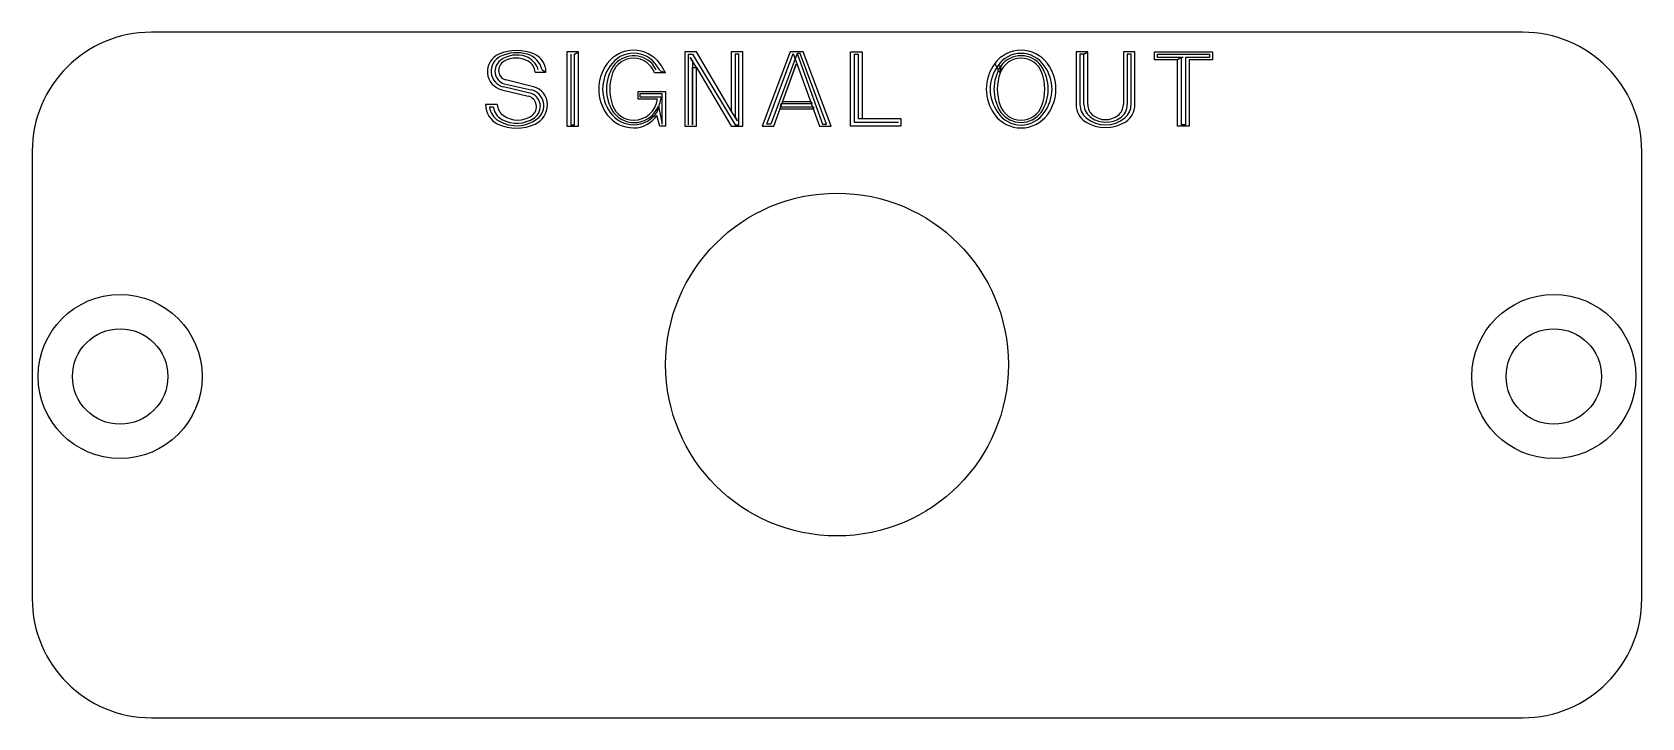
# Model space of a CAD drawing. Header units: millimetres. Extents: x 0 to 54, y 0 to 23.
import ezdxf

# ---------------------------------------------------------------- set-up
doc = ezdxf.new("R2010")
doc.units = ezdxf.units.MM
doc.layers.add('Contour', color=7, linetype='CONTINUOUS')
doc.layers.add('Engraving', color=7, linetype='CONTINUOUS')

msp = doc.modelspace()

# ---------------------------------------------------------------- linework, layer by layer
at = {"layer": 'Contour', "color": 7, "linetype": 'CONTINUOUS'}
for p, q in [((50, 23), (4, 23)), ((0, 19), (0, 4)), ((54, 4), (54, 19)), ((4, 0), (50, 0))]:
    msp.add_line(p, q, dxfattribs=at)
for centre, radius in [((27, 11.85), 5.75), ((2.95, 11.45), 2.75), ((51.05, 11.45), 2.75), ((2.95, 11.45), 1.6), ((51.05, 11.45), 1.6)]:
    msp.add_circle(centre, radius, dxfattribs=at)
for centre, start, end in [((4, 19), 90, 180), ((50, 19), 0, 90), ((4, 4), 180, 270), ((50, 4), -90, 0)]:
    msp.add_arc(centre, 4, start, end, dxfattribs=at)
at = {"layer": 'Engraving', "color": 7, "linetype": 'CONTINUOUS'}
for p, q in [((18.329, 22.338), (17.939, 22.338)), ((17.939, 22.338), (17.939, 19.842)), ((18.069, 22.26), (18.069, 19.894)), ((18.199, 22.26), (18.329, 22.338)), ((18.199, 19.894), (18.199, 22.26)), ((18.329, 19.842), (18.329, 22.338)), ((22.281, 22.338), (21.891, 22.338)), ((21.891, 22.338), (21.891, 19.842)), ((22.021, 19.894), (22.021, 22.26)), ((22.021, 22.26), (22.151, 22.26)), ((22.281, 21.818), (22.073, 22.156)), ((22.073, 22.156), (22.151, 22.026)), ((22.151, 22.26), (23.581, 19.894)), ((23.451, 20.362), (22.281, 22.338)), ((23.841, 22.338), (23.451, 22.338)), ((23.451, 22.338), (23.451, 20.362)), ((23.711, 22.26), (23.581, 22.26)), ((23.581, 22.26), (23.581, 20.154)), ((23.711, 19.894), (23.711, 22.26)), ((23.841, 19.842), (23.841, 22.338)), ((25.427, 22.338), (24.491, 19.842)), ((24.647, 19.92), (25.531, 22.286)), ((25.661, 22.286), (24.777, 19.92)), ((25.869, 22.338), (25.427, 22.338)), ((25.531, 22.286), (26.415, 19.842)), ((25.661, 22.286), (26.519, 19.92)), ((25.765, 22.286), (25.661, 22.286)), ((26.649, 19.92), (25.765, 22.286)), ((26.805, 19.842), (25.869, 22.338)), ((27.455, 19.842), (27.455, 22.338)), ((27.455, 22.338), (27.845, 22.338)), ((27.585, 19.972), (27.585, 22.26)), ((27.585, 22.26), (27.715, 22.26)), ((27.715, 22.26), (27.715, 20.102)), ((27.845, 22.338), (27.845, 20.102)), ((35.411, 22.338), (35.021, 22.338)), ((35.021, 22.338), (35.021, 20.57)), ((35.281, 22.26), (35.151, 22.26)), ((35.151, 22.26), (35.151, 20.57)), ((35.281, 22.26), (35.411, 22.338)), ((35.281, 20.57), (35.281, 22.26)), ((35.411, 20.57), (35.411, 22.338)), ((36.997, 22.338), (36.607, 22.338)), ((36.607, 22.338), (36.607, 20.57)), ((36.867, 22.26), (36.737, 22.26)), ((36.737, 22.26), (36.737, 20.57)), ((36.867, 20.57), (36.867, 22.26)), ((36.997, 20.57), (36.997, 22.338)), ((37.647, 22.078), (37.647, 22.338)), ((37.647, 22.338), (39.597, 22.338)), ((37.751, 22.156), (37.751, 22.26)), ((37.751, 22.26), (39.493, 22.26)), ((38.609, 22.156), (37.751, 22.156)), ((38.557, 22.156), (38.427, 22.078)), ((38.557, 19.894), (38.557, 22.156)), ((39.493, 22.156), (38.687, 22.156)), ((38.687, 22.156), (38.687, 19.894)), ((39.493, 22.26), (39.493, 22.156)), ((39.597, 22.338), (39.597, 22.078)), ((16.873, 21.662), (17.237, 21.662)), ((17.107, 21.74), (17.237, 21.662)), ((20.929, 21.74), (20.799, 21.948)), ((21.241, 21.636), (20.877, 21.636)), ((21.059, 21.714), (21.241, 21.636)), ((22.151, 22.026), (22.151, 19.894)), ((22.151, 19.894), (22.151, 21.818)), ((22.151, 21.818), (22.281, 21.818)), ((22.281, 19.842), (22.281, 21.818)), ((22.281, 21.818), (23.451, 19.842)), ((24.881, 19.842), (25.635, 21.922)), ((25.635, 21.922), (25.167, 20.674)), ((32.473, 21.636), (32.291, 21.948)), ((32.395, 21.87), (32.499, 21.87)), ((32.499, 21.87), (32.473, 21.636)), ((38.427, 22.078), (37.647, 22.078)), ((38.427, 19.842), (38.427, 22.078)), ((39.597, 22.078), (38.817, 22.078)), ((38.817, 22.078), (38.817, 19.842)), ((15.755, 21.064), (16.639, 20.856)), ((16.691, 20.96), (15.807, 21.168)), ((15.833, 21.272), (16.743, 21.064)), ((16.821, 21.168), (15.885, 21.402)), ((15.599, 20.57), (15.209, 20.57)), ((20.331, 20.752), (20.331, 21.012)), ((20.331, 21.012), (21.241, 21.012)), ((20.981, 20.752), (20.331, 20.752)), ((21.137, 20.934), (20.383, 20.934)), ((20.383, 20.934), (20.383, 20.83)), ((20.383, 20.83), (21.085, 20.83)), ((21.085, 20.83), (21.085, 20.752)), ((21.137, 19.92), (21.137, 20.934)), ((21.241, 21.012), (21.241, 19.842)), ((25.115, 20.596), (25.089, 20.492)), ((26.155, 20.596), (25.115, 20.596)), ((25.167, 20.674), (26.129, 20.674)), ((26.129, 20.674), (26.155, 20.596)), ((15.339, 20.492), (15.469, 20.492)), ((21.059, 19.842), (20.955, 20.206)), ((21.007, 20.518), (21.137, 19.92)), ((23.659, 20.024), (23.451, 20.362)), ((23.581, 20.154), (23.659, 20.024)), ((25.089, 20.492), (26.207, 20.492)), ((26.207, 20.414), (25.089, 20.414)), ((26.207, 20.492), (26.207, 20.414)), ((27.715, 20.102), (29.145, 20.102)), ((29.145, 20.102), (29.145, 19.842)), ((17.939, 19.842), (18.329, 19.842)), ((18.069, 19.894), (18.199, 19.894)), ((21.241, 19.842), (21.059, 19.842)), ((21.891, 19.842), (22.281, 19.842)), ((23.451, 19.842), (23.841, 19.842)), ((23.581, 19.894), (23.711, 19.894)), ((24.491, 19.842), (24.881, 19.842)), ((24.777, 19.92), (24.647, 19.92)), ((26.415, 19.842), (26.805, 19.842)), ((26.519, 19.92), (26.649, 19.92)), ((29.145, 19.842), (27.455, 19.842)), ((29.067, 19.972), (27.585, 19.972)), ((38.817, 19.842), (38.427, 19.842)), ((38.687, 19.894), (38.557, 19.894))]:
    msp.add_line(p, q, dxfattribs=at)
for centre, radius, start, end in [((15.906, 21.68), 0.634, 113.7329, 256.2267), ((15.938, 21.694), 0.542, 115.7135, -103.985), ((16.249, 20.917), 1.47, 65.9979, 114.0021), ((16.257, 21.061), 1.25, 433.4631, 116.2987), ((16.253, 21.319), 0.916, 70.3588, 126.8824), ((16.328, 21.545), 0.678, 16.7235, 69.9086), ((16.409, 21.572), 0.718, 373.533, 73.4843), ((16.587, 21.664), 0.65, -0.1763, 66.4312), ((20.175, 21.293), 1.1, 396.5366, 143.4634), ((20.175, 21.364), 0.93, 392.9722, 147.0278), ((20.183, 21.345), 0.862, 44.389, 142.4922), ((33.175, 21.293), 1.1, 36.5366, 143.4634), ((33.175, 21.351), 0.937, 393.6392, 146.3608), ((33.175, 21.37), 0.841, 36.4883, 143.5117), ((15.972, 21.696), 0.446, 127.0754, 251.8493), ((16.002, 21.714), 0.355, 118.4429, -171.573), ((15.96, 21.705), 0.312, 187.9223, -103.9027), ((16.236, 21.327), 0.807, 420.0349, 119.9651), ((16.441, 21.641), 0.433, 362.783, 62.7839), ((20.446, 21.09), 1.439, 143.3929, -143.3929), ((20.445, 21.09), 1.308, 143.3929, -143.3929), ((20.686, 21.09), 1.42, 146.6903, 213.3097), ((21.001, 21.09), 1.623, 160.3367, 199.6633), ((20.175, 21.381), 0.747, 19.9634, 160.0366), ((20.018, 21.133), 1.192, 389.1666, 38.1869), ((19.917, 21.073), 1.439, 383.0365, 37.4593), ((33.446, 21.09), 1.439, 143.3929, 216.6071), ((33.445, 21.09), 1.308, 143.3929, -143.3929), ((33.686, 21.09), 1.42, 146.6903, 213.3097), ((34.001, 21.09), 1.623, 160.3367, 199.6633), ((33.175, 21.381), 0.747, 19.9634, 160.0366), ((32.664, 21.09), 1.42, -33.3097, 33.3097), ((32.349, 21.09), 1.623, -19.6633, 19.6633), ((32.905, 21.09), 1.308, 323.3929, 36.6071), ((32.904, 21.09), 1.439, -36.6071, 36.6071), ((16.623, 20.534), 0.543, 307.2079, 77.2425), ((16.675, 20.572), 0.614, -0.1866, 76.2355), ((15.927, 20.571), 0.718, -179.9202, -114.8867), ((16.081, 20.604), 0.483, 184.0349, -124.5452), ((16.552, 20.501), 0.366, 306.3379, 76.2299), ((16.587, 20.51), 0.462, -55.7597, 76.9868), ((16.571, 20.571), 0.718, -65.1133, -0.0798), ((20.177, 20.799), 0.749, -160.0888, -90.153), ((20.18, 20.858), 0.808, -90.3546, -7.5384), ((19.273, 21.045), 1.836, 336.3956, -9.1852), ((33.175, 20.799), 0.747, -160.0366, -19.9634), ((35.709, 20.574), 0.688, -179.6669, -123.1356), ((35.732, 20.573), 0.581, -179.7042, -129.9698), ((35.87, 20.619), 0.591, 184.7556, -123.8245), ((35.866, 20.57), 0.455, 180, -126.8699), ((36.152, 20.57), 0.455, 306.8699, 0), ((36.209, 20.567), 0.528, 303.8104, 0.3255), ((36.286, 20.573), 0.581, -50.0302, -0.2958), ((36.309, 20.574), 0.688, -56.8644, -0.3331), ((15.981, 20.582), 0.648, 187.9801, -120.6), ((16.028, 20.57), 0.564, -172.0565, -118.9264), ((16.244, 21.021), 1.159, 239.2565, -52.4284), ((16.259, 20.988), 1.042, -118.9264, -55.6388), ((16.288, 20.893), 0.839, 235.0024, -55.0024), ((20.174, 20.894), 1.104, 216.8595, -89.9481), ((20.175, 20.829), 0.937, 213.6392, -33.6392), ((20.194, 20.842), 0.875, -142.5671, -21.7285), ((20.178, 20.723), 0.933, 269.8158, -33.639), ((33.175, 20.887), 1.1, -143.4634, -36.5366), ((33.175, 20.816), 0.93, 212.9722, -32.9722), ((33.175, 20.824), 0.849, -142.7523, -37.2477), ((36.009, 21.06), 1.259, -122.4782, -57.5218), ((36.009, 20.908), 1.015, -129.8056, -50.1944), ((36.022, 20.837), 0.857, 235.8462, -55.8462), ((36.009, 20.766), 0.698, 233.3929, -53.3929), ((16.249, 21.266), 1.484, -114.8722, -65.1278)]:
    msp.add_arc(centre, radius, start, end, dxfattribs=at)

doc.saveas('drawing.dxf')
